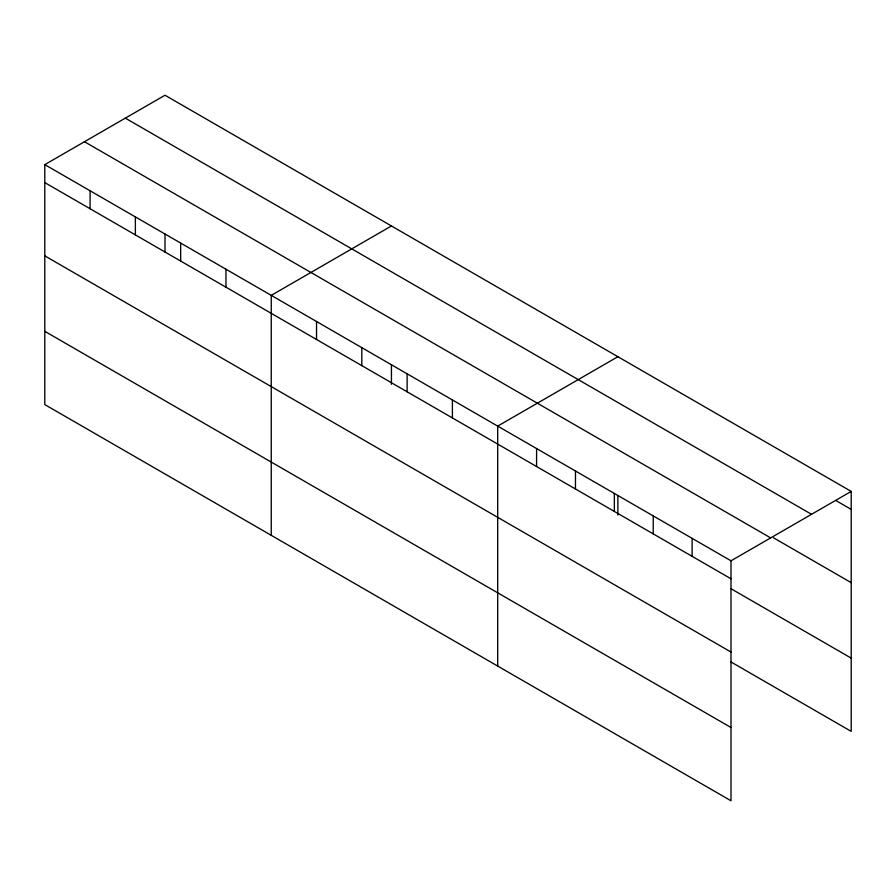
<?xml version="1.0" encoding="UTF-8"?>
<svg xmlns="http://www.w3.org/2000/svg" width="896" height="896" viewBox="0 0 896 896"><rect width="100%" height="100%" fill="white"/><g stroke="black" fill="none" stroke-linecap="round" stroke-linejoin="round"><path stroke-width="1.34" d="M44.8 164.629L731.002 560.806L731.002 800.766L44.8 404.589L44.8 164.629L164.998 95.234L851.2 491.411L851.2 731.371L731.013 661.976M391.44 225.971L271.253 295.366L271.253 535.326M617.893 356.709L497.694 426.104L497.694 666.064M731.002 560.806L851.2 491.411M835.878 500.539L851.2 509.387M125.328 118.138L811.541 514.315M773.427 537.746L851.2 582.646M84.459 141.725L770.672 537.902M44.8 182.605L731.002 578.782M731.013 588.728L851.2 658.112M44.8 255.864L731.002 652.042M44.8 331.33L731.002 727.507M692.126 538.35L692.126 556.326M653.24 515.906L653.24 533.882M617.893 495.466L617.893 515.032M614.354 493.461L614.354 511.437M575.467 471.005L575.467 488.981M536.581 448.56L536.581 466.536M452.402 399.963L452.402 417.939M407.12 373.811L407.12 391.787M391.44 364.728L391.44 384.294M361.827 347.659L361.827 365.635M316.534 321.518L316.534 339.494M225.96 269.214L225.96 287.19M180.667 243.074L180.667 261.05M164.998 233.99L164.998 252.157M135.374 216.922L135.374 234.898M90.093 190.781L90.093 208.757"/></g></svg>
